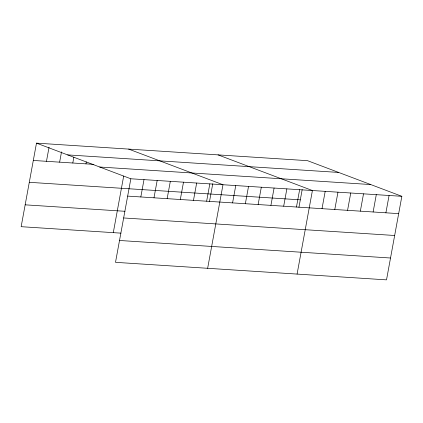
<?xml version="1.0" encoding="UTF-8"?>
<svg xmlns="http://www.w3.org/2000/svg" width="423" height="423" viewBox="0 0 423 423"><rect width="100%" height="100%" fill="white"/><g stroke="black" fill="none" stroke-linecap="round" stroke-linejoin="round"><path stroke-width="0.63" d="M36.484 143.133L130.839 178.781L115.505 262.334L386.516 279.867L401.85 196.314L307.495 160.666L36.484 143.133L21.15 226.686L120.962 233.142M46.472 161.306L49.057 147.193M59.632 162.157L61.515 151.894M72.798 163.008L73.856 157.234M85.959 163.86L86.313 161.935M113.295 232.645L123.68 176.058M140.822 196.954L144 179.632M153.988 197.805L157.166 180.484M167.148 198.657L170.326 181.335M180.314 199.508L183.492 182.186M193.475 200.359L196.658 183.043M206.641 201.211L209.819 183.894M209.496 201.565L212.758 183.772M207.645 268.298L222.984 184.745L128.629 149.092M232.581 202.892L235.759 185.57M245.356 203.717L248.534 186.395M258.13 204.542L261.314 187.22M270.91 205.372L274.088 188.05M283.685 206.197L286.863 188.875M296.46 207.021L299.637 189.7M298.929 207.349L302.191 189.557M297.083 274.083L312.417 190.53L218.062 154.881M322.014 208.676L325.192 191.355M334.789 209.501L337.966 192.179M347.569 210.326L350.746 193.01M360.343 211.156L363.521 193.834M373.118 211.981L376.296 194.659M385.892 212.806L389.075 195.489M67.622 154.897L338.633 172.431M33.306 160.454L93.858 164.373M99.701 167.016L370.712 184.55M130.839 178.781L401.85 196.314M29.293 182.313L300.304 199.841M127.661 196.103L398.672 213.636M25.163 204.832L124.97 211.289M123.648 217.961L394.659 235.489M119.513 240.481L390.524 258.009"/></g></svg>
